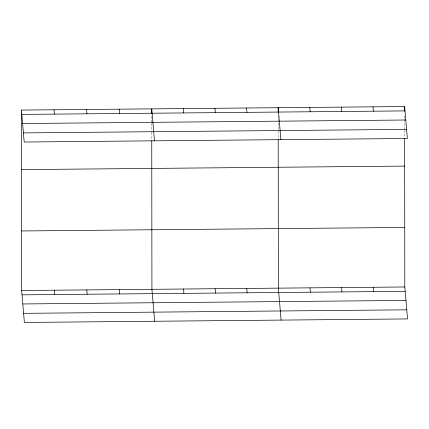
<?xml version="1.0" encoding="UTF-8"?>
<svg xmlns="http://www.w3.org/2000/svg" width="429" height="429" viewBox="0 0 429 429"><rect width="100%" height="100%" fill="white"/><g stroke="black" fill="none" stroke-linecap="round" stroke-linejoin="round"><path stroke-width="0.32" stroke-dasharray="2.15 1.61" d="M404.627 115.814L404.644 129.703M404.644 130.368L404.649 137.645M278.18 115.653L278.196 130.866M278.196 131.531L278.207 138.808M151.737 116.152L151.743 122.769M151.743 123.429L151.753 132.03M151.753 132.69L151.759 139.967"/><path stroke-width="0.64" d="M21.45 110.071L404.617 106.548L407.357 138.497L24.19 142.02L21.45 110.071L21.643 290.503L24.383 322.452L407.55 318.929L404.81 286.98L404.649 138.304M21.82 114.42L404.992 110.897M22.603 123.525L405.77 120.007M23.407 132.91L406.574 129.386M21.514 169.616L404.681 166.093M21.579 230.963L404.745 227.44M21.643 290.503L404.81 286.98M22.018 294.852L405.185 291.329M22.796 303.957L405.963 300.434M23.6 313.342L406.767 309.818M373.005 106.842L373.38 111.186M373.198 287.269L373.573 291.618M341.393 107.132L341.768 111.476M341.586 287.564L341.961 291.908M309.781 107.422L310.156 111.771M309.979 287.854L310.349 292.197M280.909 139.661L278.174 107.711L278.174 112.344M281.102 320.088L278.367 288.143L278.207 139.468M246.562 108.001L246.932 112.35M246.755 288.433L247.125 292.782M214.95 108.296L215.32 112.639M215.143 288.722L215.514 293.071M183.339 108.585L183.709 112.929M183.532 289.012L183.907 293.361M154.467 140.825L151.727 108.875L151.732 113.508M154.66 321.251L151.92 289.307L151.759 140.632M119.16 109.175L119.53 113.519M119.353 289.607L119.723 293.951M86.588 109.475L86.964 113.819M86.781 289.902L87.157 294.251M54.022 109.77L54.392 114.119M54.215 290.202L54.585 294.551M404.617 106.548L404.622 111.181"/></g></svg>
